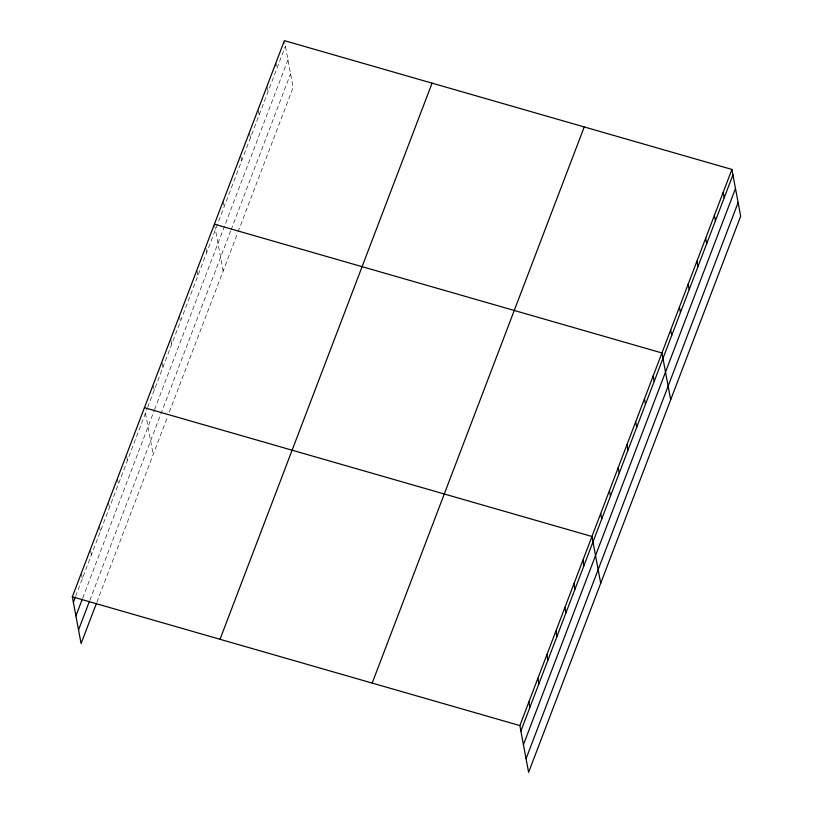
<?xml version="1.0" encoding="UTF-8"?>
<svg xmlns="http://www.w3.org/2000/svg" width="813" height="813" viewBox="0 0 813 813"><rect width="100%" height="100%" fill="white"/><g stroke="black" fill="none" stroke-linecap="round" stroke-linejoin="round"><path stroke-width="0.61" stroke-dasharray="4.07 3.05" d="M75.609 596.346L147.204 408.583M147.641 407.435L285.414 46.117M82.672 598.155L154.135 410.738M154.572 409.589L287.965 59.745M89.806 600.38L230.668 230.933M231.105 229.784L290.587 73.79M96.859 602.199L167.62 416.622M169.368 412.028L237.599 233.097M238.036 231.949L293.137 87.418L284.591 41.748M266.888 86.534L267.914 92.001M258.351 110.568L259.164 114.938M249.601 133.505L250.424 137.875M240.851 156.452L241.674 160.822M223.158 201.238L224.185 206.705M214.612 225.272L223.158 270.942M205.872 248.209L206.685 252.579M197.122 271.146L197.935 275.526M179.419 315.942L180.445 321.399M170.882 339.976L171.695 344.346M162.133 362.913L162.956 367.283M153.383 385.85L154.206 390.23M145.456 413.167L153.19 454.477M126.615 456.063L127.428 460.443M117.397 478.613L118.424 484.07M108.383 502.241L109.409 507.708M99.582 526.976L100.395 531.346M90.568 550.614L91.381 554.984M81.554 574.242L82.367 578.622"/><path stroke-width="1.22" d="M96.412 603.378L81.087 643.561L72.337 596.793L284.387 40.65L731.913 169.439L740.663 216.207L528.613 772.35L519.863 725.582L731.913 169.439M73.363 602.25L75.162 597.525M75.914 615.888L82.215 599.344M78.536 629.933L89.349 601.569M220.018 639.292L432.069 83.15M372.181 683.083L584.232 126.94M520.879 731.05L732.93 174.907M523.43 744.678L735.48 188.535M526.062 758.722L738.113 202.579M214.408 224.175L661.934 352.964L670.684 399.742M144.429 407.699L591.955 536.489L600.705 583.267M72.337 596.793L519.863 725.582M723.164 192.386L724.19 197.844M714.414 215.323L715.44 220.79M705.674 238.26L706.69 243.727M696.924 261.207L697.94 266.664M688.174 284.144L689.2 289.611M679.424 307.08L680.451 312.548M670.684 330.027L671.701 335.495M653.185 375.911L654.211 381.368M644.445 398.848L645.461 404.315M635.695 421.784L636.711 427.252M626.945 444.731L627.971 450.199M618.195 467.668L619.221 473.136M609.455 490.615L610.472 496.072M600.705 513.552L601.732 519.019M582.941 560.127L583.968 565.594M573.937 583.764L574.954 589.232M564.923 607.402L565.939 612.87M555.909 631.04L556.935 636.498M546.895 654.668L547.921 660.136M537.881 678.306L538.907 683.774M528.877 701.944L529.893 707.412M275.637 63.587L276.044 65.782"/></g></svg>
